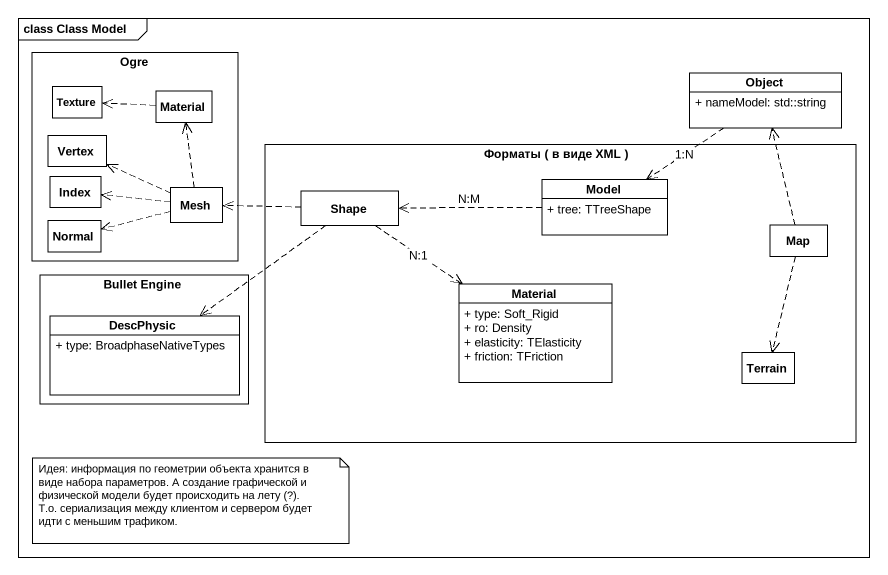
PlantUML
@startuml
mainframe class Class Model
hide circle
hide empty members
skinparam classAttributeIconSize 0
rectangle Ogre {
  class Texture
  class Material
  class Vertex
  class Index
  class Mesh
  class Normal
}
class "Object" as Object_ {
  + nameModel: std::string
}
rectangle "Форматы ( в виде XML )" as Форматы_в_виде_XML {
  class Shape
  class Model {
    + tree: TTreeShape
  }
  class "Map" as Map_
  class "Material" as Material_2 {
    + type: Soft_Rigid
    + ro: Density
    + elasticity: TElasticity
    + friction: TFriction
  }
  class Terrain
}
rectangle "Bullet Engine" as Bullet_Engine {
  class DescPhysic {
    + type: BroadphaseNativeTypes
  }
}
Material .left.> Texture
Object_ ..> Model : 1:N
Mesh .up.> Material
Mesh .left.> Vertex
Mesh .left.> Index
Mesh .left.> Normal
Shape .left.> Mesh
Shape ..> Material_2 : N:1
Shape ..> DescPhysic
Model .left.> Shape : N:M
Map_ .up.> Object_
Map_ ..> Terrain
note as N1
  Идея: информация по геометрии объекта хранится в виде набора параметров. А создание графической и физической модели будет происходить на лету (?).
  Т.о. сериализация между клиентом и сервером будет идти с меньшим трафиком.
end note
@enduml
